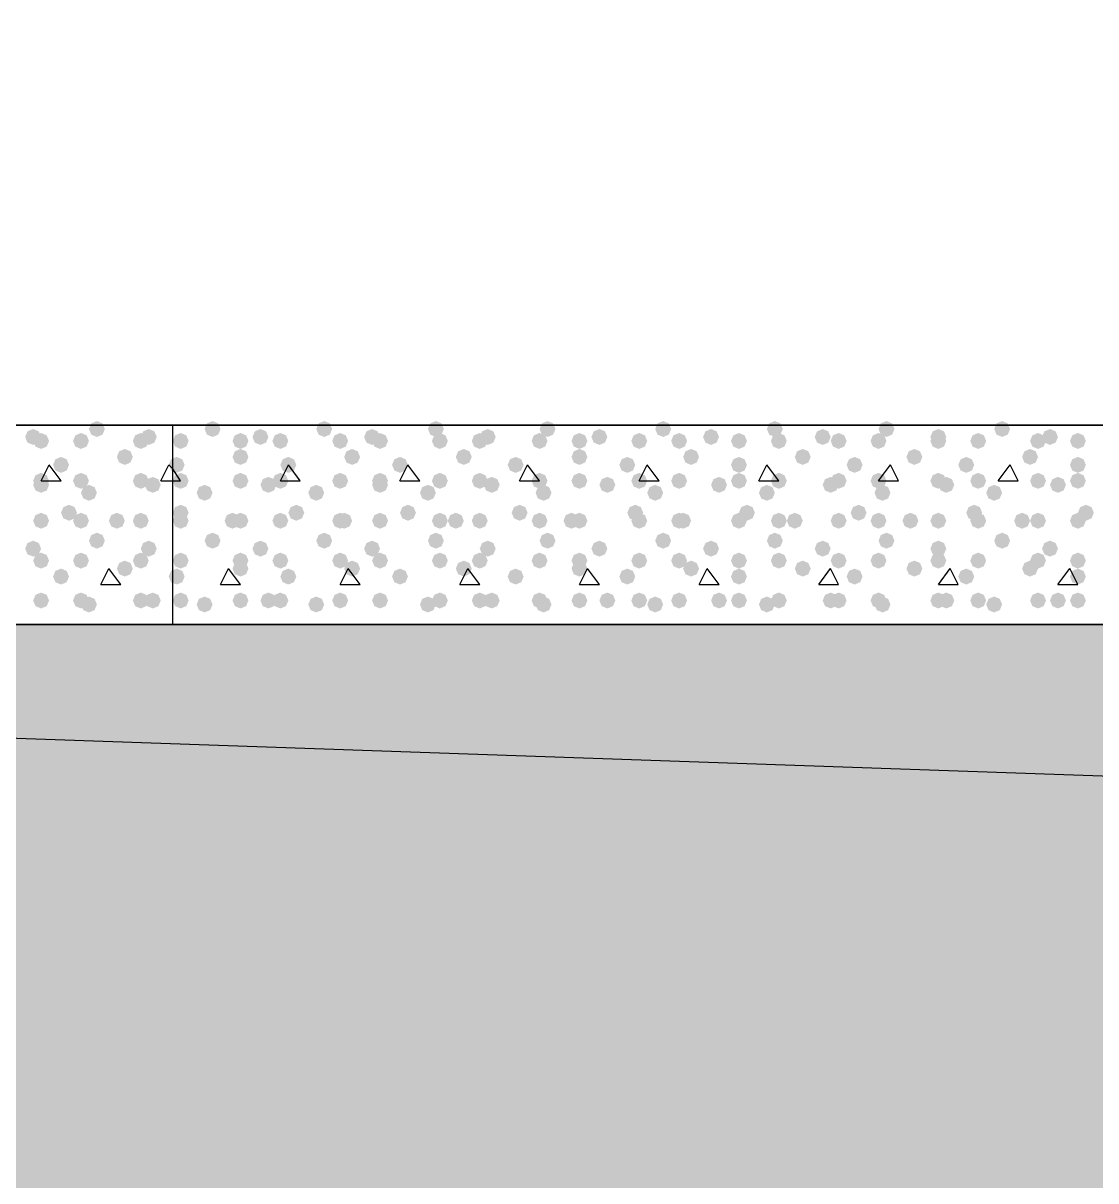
# Model space of a CAD drawing. Header units: millimetres. Extents: x 0 to 420, y 0 to 297.
# Drawn here: x 68.18 to 79.57, y 156.36 to 168.65 of the extents above; entities that cross this region are included whole.
import ezdxf

# ---------------------------------------------------------------- set-up
doc = ezdxf.new("R2010")
doc.units = ezdxf.units.MM
doc.layers.get('0').update_dxf_attribs({"linetype": 'CONTINUOUS'})

msp = doc.modelspace()

# ---------------------------------------------------------------- hatches: boundary and pattern name
at = {"true_color": 0x000007}
for points in [[(69.045667, 164.338), (69.020796, 164.278204), (68.961, 164.253333), (68.901204, 164.278204), (68.876333, 164.338), (68.901204, 164.397796), (68.961, 164.422667), (69.020796, 164.397796)], [(68.368333, 164.253333), (68.343463, 164.193537), (68.283667, 164.168667), (68.223871, 164.193537), (68.199, 164.253333), (68.223871, 164.313129), (68.283667, 164.338), (68.343462, 164.313129)], [(68.453, 164.211), (68.428129, 164.151204), (68.368333, 164.126333), (68.308538, 164.151204), (68.283667, 164.211), (68.308537, 164.270796), (68.368333, 164.295667), (68.428129, 164.270796)], [(68.876333, 164.211), (68.851462, 164.151204), (68.791667, 164.126333), (68.731871, 164.151204), (68.707, 164.211), (68.731871, 164.270796), (68.791667, 164.295667), (68.851462, 164.270796)], [(69.511333, 164.211), (69.486462, 164.151204), (69.426667, 164.126333), (69.366871, 164.151204), (69.342, 164.211), (69.366871, 164.270796), (69.426667, 164.295667), (69.486462, 164.270796)], [(69.596, 164.253333), (69.571129, 164.193537), (69.511333, 164.168667), (69.451537, 164.193537), (69.426667, 164.253333), (69.451537, 164.313129), (69.511333, 164.338), (69.571129, 164.313129)], [(68.664667, 163.957), (68.639796, 163.897204), (68.58, 163.872333), (68.520204, 163.897204), (68.495333, 163.957), (68.520204, 164.016796), (68.58, 164.041667), (68.639796, 164.016796)], [(69.342, 164.041667), (69.317129, 163.981871), (69.257333, 163.957), (69.197538, 163.981871), (69.172667, 164.041667), (69.197537, 164.101462), (69.257333, 164.126333), (69.317129, 164.101463)], [(68.453, 163.787667), (68.428129, 163.727871), (68.368333, 163.703), (68.308538, 163.727871), (68.283667, 163.787667), (68.308537, 163.847462), (68.368333, 163.872333), (68.428129, 163.847463)], [(68.453, 163.745333), (68.428129, 163.685537), (68.368333, 163.660667), (68.308538, 163.685537), (68.283667, 163.745333), (68.308537, 163.805129), (68.368333, 163.83), (68.428129, 163.805129)], [(68.876333, 163.787667), (68.851462, 163.727871), (68.791667, 163.703), (68.731871, 163.727871), (68.707, 163.787667), (68.731871, 163.847462), (68.791667, 163.872333), (68.851462, 163.847463)], [(69.511333, 163.787667), (69.486462, 163.727871), (69.426667, 163.703), (69.366871, 163.727871), (69.342, 163.787667), (69.366871, 163.847462), (69.426667, 163.872333), (69.486462, 163.847463)], [(69.638333, 163.745333), (69.613463, 163.685537), (69.553667, 163.660667), (69.493871, 163.685537), (69.469, 163.745333), (69.493871, 163.805129), (69.553667, 163.83), (69.613462, 163.805129)], [(68.961, 163.660667), (68.936129, 163.600871), (68.876333, 163.576), (68.816537, 163.600871), (68.791667, 163.660667), (68.816537, 163.720462), (68.876333, 163.745333), (68.936129, 163.720463)], [(68.453, 163.364333), (68.428129, 163.304537), (68.368333, 163.279667), (68.308538, 163.304537), (68.283667, 163.364333), (68.308537, 163.424129), (68.368333, 163.449), (68.428129, 163.424129)], [(68.749333, 163.449), (68.724462, 163.389204), (68.664667, 163.364333), (68.604871, 163.389204), (68.58, 163.449), (68.604871, 163.508796), (68.664667, 163.533667), (68.724462, 163.508796)], [(68.876333, 163.364333), (68.851462, 163.304537), (68.791667, 163.279667), (68.731871, 163.304537), (68.707, 163.364333), (68.731871, 163.424129), (68.791667, 163.449), (68.851462, 163.424129)], [(69.257333, 163.364333), (69.232463, 163.304537), (69.172667, 163.279667), (69.112871, 163.304537), (69.088, 163.364333), (69.112871, 163.424129), (69.172667, 163.449), (69.232462, 163.424129)], [(69.511333, 163.364333), (69.486462, 163.304537), (69.426667, 163.279667), (69.366871, 163.304537), (69.342, 163.364333), (69.366871, 163.424129), (69.426667, 163.449), (69.486462, 163.424129)], [(69.045667, 163.152667), (69.020796, 163.092871), (68.961, 163.068), (68.901204, 163.092871), (68.876333, 163.152667), (68.901204, 163.212462), (68.961, 163.237333), (69.020796, 163.212463)], [(68.368333, 163.068), (68.343463, 163.008204), (68.283667, 162.983333), (68.223871, 163.008204), (68.199, 163.068), (68.223871, 163.127796), (68.283667, 163.152667), (68.343462, 163.127796)], [(69.596, 163.068), (69.571129, 163.008204), (69.511333, 162.983333), (69.451537, 163.008204), (69.426667, 163.068), (69.451537, 163.127796), (69.511333, 163.152667), (69.571129, 163.127796)], [(68.453, 162.941), (68.428129, 162.881204), (68.368333, 162.856333), (68.308538, 162.881204), (68.283667, 162.941), (68.308537, 163.000796), (68.368333, 163.025667), (68.428129, 163.000796)], [(68.876333, 162.941), (68.851462, 162.881204), (68.791667, 162.856333), (68.731871, 162.881204), (68.707, 162.941), (68.731871, 163.000796), (68.791667, 163.025667), (68.851462, 163.000796)], [(69.342, 162.856333), (69.317129, 162.796537), (69.257333, 162.771667), (69.197538, 162.796537), (69.172667, 162.856333), (69.197537, 162.916129), (69.257333, 162.941), (69.317129, 162.916129)], [(69.511333, 162.941), (69.486462, 162.881204), (69.426667, 162.856333), (69.366871, 162.881204), (69.342, 162.941), (69.366871, 163.000796), (69.426667, 163.025667), (69.486462, 163.000796)], [(68.664667, 162.771667), (68.639796, 162.711871), (68.58, 162.687), (68.520204, 162.711871), (68.495333, 162.771667), (68.520204, 162.831462), (68.58, 162.856333), (68.639796, 162.831463)], [(68.453, 162.517667), (68.428129, 162.457871), (68.368333, 162.433), (68.308538, 162.457871), (68.283667, 162.517667), (68.308537, 162.577462), (68.368333, 162.602333), (68.428129, 162.577463)], [(68.453, 162.517667), (68.428129, 162.457871), (68.368333, 162.433), (68.308538, 162.457871), (68.283667, 162.517667), (68.308537, 162.577462), (68.368333, 162.602333), (68.428129, 162.577463)], [(68.876333, 162.517667), (68.851462, 162.457871), (68.791667, 162.433), (68.731871, 162.457871), (68.707, 162.517667), (68.731871, 162.577462), (68.791667, 162.602333), (68.851462, 162.577463)], [(69.511333, 162.517667), (69.486462, 162.457871), (69.426667, 162.433), (69.366871, 162.457871), (69.342, 162.517667), (69.366871, 162.577462), (69.426667, 162.602333), (69.486462, 162.577463)], [(69.638333, 162.517667), (69.613463, 162.457871), (69.553667, 162.433), (69.493871, 162.457871), (69.469, 162.517667), (69.493871, 162.577462), (69.553667, 162.602333), (69.613462, 162.577463)], [(68.961, 162.475333), (68.936129, 162.415537), (68.876333, 162.390667), (68.816537, 162.415537), (68.791667, 162.475333), (68.816537, 162.535129), (68.876333, 162.56), (68.936129, 162.535129)]]:
    msp.add_hatch(color=0, dxfattribs=at).paths.add_polyline_path(points, flags=0)
at = {"true_color": 0x000008}
for points in [[(70.273333, 164.338), (70.248463, 164.278204), (70.188667, 164.253333), (70.128871, 164.278204), (70.104, 164.338), (70.128871, 164.397796), (70.188667, 164.422667), (70.248462, 164.397796)], [(71.458667, 164.338), (71.433796, 164.278204), (71.374, 164.253333), (71.314204, 164.278204), (71.289333, 164.338), (71.314204, 164.397796), (71.374, 164.422667), (71.433796, 164.397796)], [(72.644, 164.338), (72.619129, 164.278204), (72.559333, 164.253333), (72.499538, 164.278204), (72.474667, 164.338), (72.499537, 164.397796), (72.559333, 164.422667), (72.619129, 164.397796)], [(73.829333, 164.338), (73.804462, 164.278204), (73.744667, 164.253333), (73.684871, 164.278204), (73.66, 164.338), (73.684871, 164.397796), (73.744667, 164.422667), (73.804462, 164.397796)], [(75.057, 164.338), (75.032129, 164.278204), (74.972333, 164.253333), (74.912538, 164.278204), (74.887667, 164.338), (74.912537, 164.397796), (74.972333, 164.422667), (75.032129, 164.397796)], [(76.242333, 164.338), (76.217463, 164.278204), (76.157667, 164.253333), (76.097871, 164.278204), (76.073, 164.338), (76.097871, 164.397796), (76.157667, 164.422667), (76.217462, 164.397796)], [(77.427667, 164.338), (77.402796, 164.278204), (77.343, 164.253333), (77.283204, 164.278204), (77.258333, 164.338), (77.283204, 164.397796), (77.343, 164.422667), (77.402796, 164.397796)], [(78.655333, 164.338), (78.630463, 164.278204), (78.570667, 164.253333), (78.510871, 164.278204), (78.486, 164.338), (78.510871, 164.397796), (78.570667, 164.422667), (78.630462, 164.397796)], [(69.934667, 164.211), (69.909796, 164.151204), (69.85, 164.126333), (69.790204, 164.151204), (69.765333, 164.211), (69.790204, 164.270796), (69.85, 164.295667), (69.909796, 164.270796)], [(70.569667, 164.211), (70.544796, 164.151204), (70.485, 164.126333), (70.425204, 164.151204), (70.400333, 164.211), (70.425204, 164.270796), (70.485, 164.295667), (70.544796, 164.270796)], [(70.781333, 164.253333), (70.756462, 164.193537), (70.696667, 164.168667), (70.636871, 164.193537), (70.612, 164.253333), (70.636871, 164.313129), (70.696667, 164.338), (70.756462, 164.313129)], [(70.993, 164.211), (70.968129, 164.151204), (70.908333, 164.126333), (70.848537, 164.151204), (70.823667, 164.211), (70.848537, 164.270796), (70.908333, 164.295667), (70.968129, 164.270796)], [(71.628, 164.211), (71.603129, 164.151204), (71.543333, 164.126333), (71.483537, 164.151204), (71.458667, 164.211), (71.483537, 164.270796), (71.543333, 164.295667), (71.603129, 164.270796)], [(71.966667, 164.253333), (71.941796, 164.193537), (71.882, 164.168667), (71.822204, 164.193537), (71.797333, 164.253333), (71.822204, 164.313129), (71.882, 164.338), (71.941796, 164.313129)], [(72.051333, 164.211), (72.026462, 164.151204), (71.966667, 164.126333), (71.906871, 164.151204), (71.882, 164.211), (71.906871, 164.270796), (71.966667, 164.295667), (72.026462, 164.270796)], [(72.686333, 164.211), (72.661462, 164.151204), (72.601667, 164.126333), (72.541871, 164.151204), (72.517, 164.211), (72.541871, 164.270796), (72.601667, 164.295667), (72.661462, 164.270796)], [(73.109667, 164.211), (73.084796, 164.151204), (73.025, 164.126333), (72.965204, 164.151204), (72.940333, 164.211), (72.965204, 164.270796), (73.025, 164.295667), (73.084796, 164.270796)], [(73.194333, 164.253333), (73.169462, 164.193537), (73.109667, 164.168667), (73.049871, 164.193537), (73.025, 164.253333), (73.049871, 164.313129), (73.109667, 164.338), (73.169462, 164.313129)], [(73.744667, 164.211), (73.719796, 164.151204), (73.66, 164.126333), (73.600204, 164.151204), (73.575333, 164.211), (73.600204, 164.270796), (73.66, 164.295667), (73.719796, 164.270796)], [(74.168, 164.211), (74.143129, 164.151204), (74.083333, 164.126333), (74.023537, 164.151204), (73.998667, 164.211), (74.023537, 164.270796), (74.083333, 164.295667), (74.143129, 164.270796)], [(74.379667, 164.253333), (74.354796, 164.193537), (74.295, 164.168667), (74.235204, 164.193537), (74.210333, 164.253333), (74.235204, 164.313129), (74.295, 164.338), (74.354796, 164.313129)], [(74.803, 164.211), (74.778129, 164.151204), (74.718333, 164.126333), (74.658537, 164.151204), (74.633667, 164.211), (74.658537, 164.270796), (74.718333, 164.295667), (74.778129, 164.270796)], [(75.226333, 164.211), (75.201462, 164.151204), (75.141667, 164.126333), (75.081871, 164.151204), (75.057, 164.211), (75.081871, 164.270796), (75.141667, 164.295667), (75.201462, 164.270796)], [(75.565, 164.253333), (75.540129, 164.193537), (75.480333, 164.168667), (75.420538, 164.193537), (75.395667, 164.253333), (75.420537, 164.313129), (75.480333, 164.338), (75.540129, 164.313129)], [(75.861333, 164.211), (75.836462, 164.151204), (75.776667, 164.126333), (75.716871, 164.151204), (75.692, 164.211), (75.716871, 164.270796), (75.776667, 164.295667), (75.836462, 164.270796)], [(76.284667, 164.211), (76.259796, 164.151204), (76.2, 164.126333), (76.140204, 164.151204), (76.115333, 164.211), (76.140204, 164.270796), (76.2, 164.295667), (76.259796, 164.270796)], [(76.750333, 164.253333), (76.725463, 164.193537), (76.665667, 164.168667), (76.605871, 164.193537), (76.581, 164.253333), (76.605871, 164.313129), (76.665667, 164.338), (76.725462, 164.313129)], [(76.919667, 164.211), (76.894796, 164.151204), (76.835, 164.126333), (76.775204, 164.151204), (76.750333, 164.211), (76.775204, 164.270796), (76.835, 164.295667), (76.894796, 164.270796)], [(77.343, 164.211), (77.318129, 164.151204), (77.258333, 164.126333), (77.198538, 164.151204), (77.173667, 164.211), (77.198537, 164.270796), (77.258333, 164.295667), (77.318129, 164.270796)], [(77.978, 164.253333), (77.953129, 164.193537), (77.893333, 164.168667), (77.833537, 164.193537), (77.808667, 164.253333), (77.833537, 164.313129), (77.893333, 164.338), (77.953129, 164.313129)], [(77.978, 164.211), (77.953129, 164.151204), (77.893333, 164.126333), (77.833537, 164.151204), (77.808667, 164.211), (77.833537, 164.270796), (77.893333, 164.295667), (77.953129, 164.270796)], [(78.401333, 164.211), (78.376463, 164.151204), (78.316667, 164.126333), (78.256871, 164.151204), (78.232, 164.211), (78.256871, 164.270796), (78.316667, 164.295667), (78.376462, 164.270796)], [(79.036333, 164.211), (79.011462, 164.151204), (78.951667, 164.126333), (78.891871, 164.151204), (78.867, 164.211), (78.891871, 164.270796), (78.951667, 164.295667), (79.011462, 164.270796)], [(79.163333, 164.253333), (79.138463, 164.193537), (79.078667, 164.168667), (79.018871, 164.193537), (78.994, 164.253333), (79.018871, 164.313129), (79.078667, 164.338), (79.138462, 164.313129)], [(79.459667, 164.211), (79.434796, 164.151204), (79.375, 164.126333), (79.315204, 164.151204), (79.290333, 164.211), (79.315204, 164.270796), (79.375, 164.295667), (79.434796, 164.270796)], [(69.892333, 163.957), (69.867463, 163.897204), (69.807667, 163.872333), (69.747871, 163.897204), (69.723, 163.957), (69.747871, 164.016796), (69.807667, 164.041667), (69.867462, 164.016796)], [(70.569667, 164.041667), (70.544796, 163.981871), (70.485, 163.957), (70.425204, 163.981871), (70.400333, 164.041667), (70.425204, 164.101462), (70.485, 164.126333), (70.544796, 164.101463)], [(71.077667, 163.957), (71.052796, 163.897204), (70.993, 163.872333), (70.933204, 163.897204), (70.908333, 163.957), (70.933204, 164.016796), (70.993, 164.041667), (71.052796, 164.016796)], [(71.755, 164.041667), (71.730129, 163.981871), (71.670333, 163.957), (71.610538, 163.981871), (71.585667, 164.041667), (71.610537, 164.101462), (71.670333, 164.126333), (71.730129, 164.101463)], [(72.263, 163.957), (72.238129, 163.897204), (72.178333, 163.872333), (72.118538, 163.897204), (72.093667, 163.957), (72.118537, 164.016796), (72.178333, 164.041667), (72.238129, 164.016796)], [(72.940333, 164.041667), (72.915463, 163.981871), (72.855667, 163.957), (72.795871, 163.981871), (72.771, 164.041667), (72.795871, 164.101462), (72.855667, 164.126333), (72.915462, 164.101463)], [(73.490667, 163.957), (73.465796, 163.897204), (73.406, 163.872333), (73.346204, 163.897204), (73.321333, 163.957), (73.346204, 164.016796), (73.406, 164.041667), (73.465796, 164.016796)], [(74.168, 164.041667), (74.143129, 163.981871), (74.083333, 163.957), (74.023537, 163.981871), (73.998667, 164.041667), (74.023537, 164.101462), (74.083333, 164.126333), (74.143129, 164.101463)], [(74.676, 163.957), (74.651129, 163.897204), (74.591333, 163.872333), (74.531537, 163.897204), (74.506667, 163.957), (74.531537, 164.016796), (74.591333, 164.041667), (74.651129, 164.016796)], [(75.353333, 164.041667), (75.328463, 163.981871), (75.268667, 163.957), (75.208871, 163.981871), (75.184, 164.041667), (75.208871, 164.101462), (75.268667, 164.126333), (75.328462, 164.101463)], [(75.861333, 163.957), (75.836462, 163.897204), (75.776667, 163.872333), (75.716871, 163.897204), (75.692, 163.957), (75.716871, 164.016796), (75.776667, 164.041667), (75.836462, 164.016796)], [(76.538667, 164.041667), (76.513796, 163.981871), (76.454, 163.957), (76.394204, 163.981871), (76.369333, 164.041667), (76.394204, 164.101462), (76.454, 164.126333), (76.513796, 164.101463)], [(77.089, 163.957), (77.064129, 163.897204), (77.004333, 163.872333), (76.944538, 163.897204), (76.919667, 163.957), (76.944537, 164.016796), (77.004333, 164.041667), (77.064129, 164.016796)], [(77.724, 164.041667), (77.699129, 163.981871), (77.639333, 163.957), (77.579538, 163.981871), (77.554667, 164.041667), (77.579537, 164.101462), (77.639333, 164.126333), (77.699129, 164.101463)], [(78.274333, 163.957), (78.249462, 163.897204), (78.189667, 163.872333), (78.129871, 163.897204), (78.105, 163.957), (78.129871, 164.016796), (78.189667, 164.041667), (78.249462, 164.016796)], [(78.951667, 164.041667), (78.926796, 163.981871), (78.867, 163.957), (78.807204, 163.981871), (78.782333, 164.041667), (78.807204, 164.101462), (78.867, 164.126333), (78.926796, 164.101463)], [(79.459667, 163.957), (79.434796, 163.897204), (79.375, 163.872333), (79.315204, 163.897204), (79.290333, 163.957), (79.315204, 164.016796), (79.375, 164.041667), (79.434796, 164.016796)], [(69.934667, 163.787667), (69.909796, 163.727871), (69.85, 163.703), (69.790204, 163.727871), (69.765333, 163.787667), (69.790204, 163.847462), (69.85, 163.872333), (69.909796, 163.847463)], [(70.569667, 163.787667), (70.544796, 163.727871), (70.485, 163.703), (70.425204, 163.727871), (70.400333, 163.787667), (70.425204, 163.847462), (70.485, 163.872333), (70.544796, 163.847463)], [(70.866, 163.745333), (70.841129, 163.685537), (70.781333, 163.660667), (70.721537, 163.685537), (70.696667, 163.745333), (70.721537, 163.805129), (70.781333, 163.83), (70.841129, 163.805129)], [(70.993, 163.787667), (70.968129, 163.727871), (70.908333, 163.703), (70.848537, 163.727871), (70.823667, 163.787667), (70.848537, 163.847462), (70.908333, 163.872333), (70.968129, 163.847463)], [(71.628, 163.787667), (71.603129, 163.727871), (71.543333, 163.703), (71.483537, 163.727871), (71.458667, 163.787667), (71.483537, 163.847462), (71.543333, 163.872333), (71.603129, 163.847463)], [(72.051333, 163.787667), (72.026462, 163.727871), (71.966667, 163.703), (71.906871, 163.727871), (71.882, 163.787667), (71.906871, 163.847462), (71.966667, 163.872333), (72.026462, 163.847463)], [(72.051333, 163.745333), (72.026462, 163.685537), (71.966667, 163.660667), (71.906871, 163.685537), (71.882, 163.745333), (71.906871, 163.805129), (71.966667, 163.83), (72.026462, 163.805129)], [(72.686333, 163.787667), (72.661462, 163.727871), (72.601667, 163.703), (72.541871, 163.727871), (72.517, 163.787667), (72.541871, 163.847462), (72.601667, 163.872333), (72.661462, 163.847463)], [(73.109667, 163.787667), (73.084796, 163.727871), (73.025, 163.703), (72.965204, 163.727871), (72.940333, 163.787667), (72.965204, 163.847462), (73.025, 163.872333), (73.084796, 163.847463)], [(73.236667, 163.745333), (73.211796, 163.685537), (73.152, 163.660667), (73.092204, 163.685537), (73.067333, 163.745333), (73.092204, 163.805129), (73.152, 163.83), (73.211796, 163.805129)], [(73.744667, 163.787667), (73.719796, 163.727871), (73.66, 163.703), (73.600204, 163.727871), (73.575333, 163.787667), (73.600204, 163.847462), (73.66, 163.872333), (73.719796, 163.847463)], [(74.168, 163.787667), (74.143129, 163.727871), (74.083333, 163.703), (74.023537, 163.727871), (73.998667, 163.787667), (74.023537, 163.847462), (74.083333, 163.872333), (74.143129, 163.847463)], [(74.464333, 163.745333), (74.439462, 163.685537), (74.379667, 163.660667), (74.319871, 163.685537), (74.295, 163.745333), (74.319871, 163.805129), (74.379667, 163.83), (74.439462, 163.805129)], [(74.803, 163.787667), (74.778129, 163.727871), (74.718333, 163.703), (74.658537, 163.727871), (74.633667, 163.787667), (74.658537, 163.847462), (74.718333, 163.872333), (74.778129, 163.847463)], [(75.226333, 163.787667), (75.201462, 163.727871), (75.141667, 163.703), (75.081871, 163.727871), (75.057, 163.787667), (75.081871, 163.847462), (75.141667, 163.872333), (75.201462, 163.847463)], [(75.649667, 163.745333), (75.624796, 163.685537), (75.565, 163.660667), (75.505204, 163.685537), (75.480333, 163.745333), (75.505204, 163.805129), (75.565, 163.83), (75.624796, 163.805129)], [(75.861333, 163.787667), (75.836462, 163.727871), (75.776667, 163.703), (75.716871, 163.727871), (75.692, 163.787667), (75.716871, 163.847462), (75.776667, 163.872333), (75.836462, 163.847463)], [(76.284667, 163.787667), (76.259796, 163.727871), (76.2, 163.703), (76.140204, 163.727871), (76.115333, 163.787667), (76.140204, 163.847462), (76.2, 163.872333), (76.259796, 163.847463)], [(76.835, 163.745333), (76.810129, 163.685537), (76.750333, 163.660667), (76.690538, 163.685537), (76.665667, 163.745333), (76.690537, 163.805129), (76.750333, 163.83), (76.810129, 163.805129)], [(76.919667, 163.787667), (76.894796, 163.727871), (76.835, 163.703), (76.775204, 163.727871), (76.750333, 163.787667), (76.775204, 163.847462), (76.835, 163.872333), (76.894796, 163.847463)], [(77.343, 163.787667), (77.318129, 163.727871), (77.258333, 163.703), (77.198538, 163.727871), (77.173667, 163.787667), (77.198537, 163.847462), (77.258333, 163.872333), (77.318129, 163.847463)], [(77.978, 163.787667), (77.953129, 163.727871), (77.893333, 163.703), (77.833537, 163.727871), (77.808667, 163.787667), (77.833537, 163.847462), (77.893333, 163.872333), (77.953129, 163.847463)], [(78.062667, 163.745333), (78.037796, 163.685537), (77.978, 163.660667), (77.918204, 163.685537), (77.893333, 163.745333), (77.918204, 163.805129), (77.978, 163.83), (78.037796, 163.805129)], [(78.401333, 163.787667), (78.376463, 163.727871), (78.316667, 163.703), (78.256871, 163.727871), (78.232, 163.787667), (78.256871, 163.847462), (78.316667, 163.872333), (78.376462, 163.847463)], [(79.036333, 163.787667), (79.011462, 163.727871), (78.951667, 163.703), (78.891871, 163.727871), (78.867, 163.787667), (78.891871, 163.847462), (78.951667, 163.872333), (79.011462, 163.847463)], [(79.248, 163.745333), (79.223129, 163.685537), (79.163333, 163.660667), (79.103538, 163.685537), (79.078667, 163.745333), (79.103537, 163.805129), (79.163333, 163.83), (79.223129, 163.805129)], [(79.459667, 163.787667), (79.434796, 163.727871), (79.375, 163.703), (79.315204, 163.727871), (79.290333, 163.787667), (79.315204, 163.847462), (79.375, 163.872333), (79.434796, 163.847463)], [(70.188667, 163.660667), (70.163796, 163.600871), (70.104, 163.576), (70.044204, 163.600871), (70.019333, 163.660667), (70.044204, 163.720462), (70.104, 163.745333), (70.163796, 163.720463)], [(71.374, 163.660667), (71.349129, 163.600871), (71.289333, 163.576), (71.229538, 163.600871), (71.204667, 163.660667), (71.229537, 163.720462), (71.289333, 163.745333), (71.349129, 163.720463)], [(72.559333, 163.660667), (72.534462, 163.600871), (72.474667, 163.576), (72.414871, 163.600871), (72.39, 163.660667), (72.414871, 163.720462), (72.474667, 163.745333), (72.534462, 163.720463)], [(73.787, 163.660667), (73.762129, 163.600871), (73.702333, 163.576), (73.642538, 163.600871), (73.617667, 163.660667), (73.642537, 163.720462), (73.702333, 163.745333), (73.762129, 163.720463)], [(74.972333, 163.660667), (74.947463, 163.600871), (74.887667, 163.576), (74.827871, 163.600871), (74.803, 163.660667), (74.827871, 163.720462), (74.887667, 163.745333), (74.947462, 163.720463)], [(76.157667, 163.660667), (76.132796, 163.600871), (76.073, 163.576), (76.013204, 163.600871), (75.988333, 163.660667), (76.013204, 163.720462), (76.073, 163.745333), (76.132796, 163.720463)], [(77.385333, 163.660667), (77.360463, 163.600871), (77.300667, 163.576), (77.240871, 163.600871), (77.216, 163.660667), (77.240871, 163.720462), (77.300667, 163.745333), (77.360462, 163.720463)], [(78.570667, 163.660667), (78.545796, 163.600871), (78.486, 163.576), (78.426204, 163.600871), (78.401333, 163.660667), (78.426204, 163.720462), (78.486, 163.745333), (78.545796, 163.720463)], [(69.934667, 163.449), (69.909796, 163.389204), (69.85, 163.364333), (69.790204, 163.389204), (69.765333, 163.449), (69.790204, 163.508796), (69.85, 163.533667), (69.909796, 163.508796)], [(69.934667, 163.364333), (69.909796, 163.304537), (69.85, 163.279667), (69.790204, 163.304537), (69.765333, 163.364333), (69.790204, 163.424129), (69.85, 163.449), (69.909796, 163.424129)], [(70.485, 163.364333), (70.460129, 163.304537), (70.400333, 163.279667), (70.340538, 163.304537), (70.315667, 163.364333), (70.340537, 163.424129), (70.400333, 163.449), (70.460129, 163.424129)], [(70.569667, 163.364333), (70.544796, 163.304537), (70.485, 163.279667), (70.425204, 163.304537), (70.400333, 163.364333), (70.425204, 163.424129), (70.485, 163.449), (70.544796, 163.424129)], [(70.993, 163.364333), (70.968129, 163.304537), (70.908333, 163.279667), (70.848537, 163.304537), (70.823667, 163.364333), (70.848537, 163.424129), (70.908333, 163.449), (70.968129, 163.424129)], [(71.162333, 163.449), (71.137463, 163.389204), (71.077667, 163.364333), (71.017871, 163.389204), (70.993, 163.449), (71.017871, 163.508796), (71.077667, 163.533667), (71.137462, 163.508796)], [(71.628, 163.364333), (71.603129, 163.304537), (71.543333, 163.279667), (71.483537, 163.304537), (71.458667, 163.364333), (71.483537, 163.424129), (71.543333, 163.449), (71.603129, 163.424129)], [(71.670333, 163.364333), (71.645463, 163.304537), (71.585667, 163.279667), (71.525871, 163.304537), (71.501, 163.364333), (71.525871, 163.424129), (71.585667, 163.449), (71.645462, 163.424129)], [(72.051333, 163.364333), (72.026462, 163.304537), (71.966667, 163.279667), (71.906871, 163.304537), (71.882, 163.364333), (71.906871, 163.424129), (71.966667, 163.449), (72.026462, 163.424129)], [(72.347667, 163.449), (72.322796, 163.389204), (72.263, 163.364333), (72.203204, 163.389204), (72.178333, 163.449), (72.203204, 163.508796), (72.263, 163.533667), (72.322796, 163.508796)], [(72.686333, 163.364333), (72.661462, 163.304537), (72.601667, 163.279667), (72.541871, 163.304537), (72.517, 163.364333), (72.541871, 163.424129), (72.601667, 163.449), (72.661462, 163.424129)], [(72.855667, 163.364333), (72.830796, 163.304537), (72.771, 163.279667), (72.711204, 163.304537), (72.686333, 163.364333), (72.711204, 163.424129), (72.771, 163.449), (72.830796, 163.424129)], [(73.109667, 163.364333), (73.084796, 163.304537), (73.025, 163.279667), (72.965204, 163.304537), (72.940333, 163.364333), (72.965204, 163.424129), (73.025, 163.449), (73.084796, 163.424129)], [(73.533, 163.449), (73.508129, 163.389204), (73.448333, 163.364333), (73.388537, 163.389204), (73.363667, 163.449), (73.388537, 163.508796), (73.448333, 163.533667), (73.508129, 163.508796)], [(73.744667, 163.364333), (73.719796, 163.304537), (73.66, 163.279667), (73.600204, 163.304537), (73.575333, 163.364333), (73.600204, 163.424129), (73.66, 163.449), (73.719796, 163.424129)], [(74.083333, 163.364333), (74.058463, 163.304537), (73.998667, 163.279667), (73.938871, 163.304537), (73.914, 163.364333), (73.938871, 163.424129), (73.998667, 163.449), (74.058462, 163.424129)], [(74.168, 163.364333), (74.143129, 163.304537), (74.083333, 163.279667), (74.023537, 163.304537), (73.998667, 163.364333), (74.023537, 163.424129), (74.083333, 163.449), (74.143129, 163.424129)], [(74.760667, 163.449), (74.735796, 163.389204), (74.676, 163.364333), (74.616204, 163.389204), (74.591333, 163.449), (74.616204, 163.508796), (74.676, 163.533667), (74.735796, 163.508796)], [(74.803, 163.364333), (74.778129, 163.304537), (74.718333, 163.279667), (74.658537, 163.304537), (74.633667, 163.364333), (74.658537, 163.424129), (74.718333, 163.449), (74.778129, 163.424129)], [(75.226333, 163.364333), (75.201462, 163.304537), (75.141667, 163.279667), (75.081871, 163.304537), (75.057, 163.364333), (75.081871, 163.424129), (75.141667, 163.449), (75.201462, 163.424129)], [(75.268667, 163.364333), (75.243796, 163.304537), (75.184, 163.279667), (75.124204, 163.304537), (75.099333, 163.364333), (75.124204, 163.424129), (75.184, 163.449), (75.243796, 163.424129)], [(75.861333, 163.364333), (75.836462, 163.304537), (75.776667, 163.279667), (75.716871, 163.304537), (75.692, 163.364333), (75.716871, 163.424129), (75.776667, 163.449), (75.836462, 163.424129)], [(75.946, 163.449), (75.921129, 163.389204), (75.861333, 163.364333), (75.801537, 163.389204), (75.776667, 163.449), (75.801537, 163.508796), (75.861333, 163.533667), (75.921129, 163.508796)], [(76.284667, 163.364333), (76.259796, 163.304537), (76.2, 163.279667), (76.140204, 163.304537), (76.115333, 163.364333), (76.140204, 163.424129), (76.2, 163.449), (76.259796, 163.424129)], [(76.454, 163.364333), (76.429129, 163.304537), (76.369333, 163.279667), (76.309538, 163.304537), (76.284667, 163.364333), (76.309537, 163.424129), (76.369333, 163.449), (76.429129, 163.424129)], [(76.919667, 163.364333), (76.894796, 163.304537), (76.835, 163.279667), (76.775204, 163.304537), (76.750333, 163.364333), (76.775204, 163.424129), (76.835, 163.449), (76.894796, 163.424129)], [(77.131333, 163.449), (77.106462, 163.389204), (77.046667, 163.364333), (76.986871, 163.389204), (76.962, 163.449), (76.986871, 163.508796), (77.046667, 163.533667), (77.106462, 163.508796)], [(77.343, 163.364333), (77.318129, 163.304537), (77.258333, 163.279667), (77.198538, 163.304537), (77.173667, 163.364333), (77.198537, 163.424129), (77.258333, 163.449), (77.318129, 163.424129)], [(77.681667, 163.364333), (77.656796, 163.304537), (77.597, 163.279667), (77.537204, 163.304537), (77.512333, 163.364333), (77.537204, 163.424129), (77.597, 163.449), (77.656796, 163.424129)], [(77.978, 163.364333), (77.953129, 163.304537), (77.893333, 163.279667), (77.833537, 163.304537), (77.808667, 163.364333), (77.833537, 163.424129), (77.893333, 163.449), (77.953129, 163.424129)], [(78.359, 163.449), (78.334129, 163.389204), (78.274333, 163.364333), (78.214538, 163.389204), (78.189667, 163.449), (78.214537, 163.508796), (78.274333, 163.533667), (78.334129, 163.508796)], [(78.401333, 163.364333), (78.376463, 163.304537), (78.316667, 163.279667), (78.256871, 163.304537), (78.232, 163.364333), (78.256871, 163.424129), (78.316667, 163.449), (78.376462, 163.424129)], [(78.867, 163.364333), (78.842129, 163.304537), (78.782333, 163.279667), (78.722538, 163.304537), (78.697667, 163.364333), (78.722537, 163.424129), (78.782333, 163.449), (78.842129, 163.424129)], [(79.036333, 163.364333), (79.011462, 163.304537), (78.951667, 163.279667), (78.891871, 163.304537), (78.867, 163.364333), (78.891871, 163.424129), (78.951667, 163.449), (79.011462, 163.424129)], [(79.459667, 163.364333), (79.434796, 163.304537), (79.375, 163.279667), (79.315204, 163.304537), (79.290333, 163.364333), (79.315204, 163.424129), (79.375, 163.449), (79.434796, 163.424129)], [(79.544333, 163.449), (79.519462, 163.389204), (79.459667, 163.364333), (79.399871, 163.389204), (79.375, 163.449), (79.399871, 163.508796), (79.459667, 163.533667), (79.519462, 163.508796)], [(70.273333, 163.152667), (70.248463, 163.092871), (70.188667, 163.068), (70.128871, 163.092871), (70.104, 163.152667), (70.128871, 163.212462), (70.188667, 163.237333), (70.248462, 163.212463)], [(71.458667, 163.152667), (71.433796, 163.092871), (71.374, 163.068), (71.314204, 163.092871), (71.289333, 163.152667), (71.314204, 163.212462), (71.374, 163.237333), (71.433796, 163.212463)], [(72.644, 163.152667), (72.619129, 163.092871), (72.559333, 163.068), (72.499538, 163.092871), (72.474667, 163.152667), (72.499537, 163.212462), (72.559333, 163.237333), (72.619129, 163.212463)], [(73.829333, 163.152667), (73.804462, 163.092871), (73.744667, 163.068), (73.684871, 163.092871), (73.66, 163.152667), (73.684871, 163.212462), (73.744667, 163.237333), (73.804462, 163.212463)], [(75.057, 163.152667), (75.032129, 163.092871), (74.972333, 163.068), (74.912538, 163.092871), (74.887667, 163.152667), (74.912537, 163.212462), (74.972333, 163.237333), (75.032129, 163.212463)], [(76.242333, 163.152667), (76.217463, 163.092871), (76.157667, 163.068), (76.097871, 163.092871), (76.073, 163.152667), (76.097871, 163.212462), (76.157667, 163.237333), (76.217462, 163.212463)], [(77.427667, 163.152667), (77.402796, 163.092871), (77.343, 163.068), (77.283204, 163.092871), (77.258333, 163.152667), (77.283204, 163.212462), (77.343, 163.237333), (77.402796, 163.212463)], [(78.655333, 163.152667), (78.630463, 163.092871), (78.570667, 163.068), (78.510871, 163.092871), (78.486, 163.152667), (78.510871, 163.212462), (78.570667, 163.237333), (78.630462, 163.212463)], [(70.781333, 163.068), (70.756462, 163.008204), (70.696667, 162.983333), (70.636871, 163.008204), (70.612, 163.068), (70.636871, 163.127796), (70.696667, 163.152667), (70.756462, 163.127796)], [(71.966667, 163.068), (71.941796, 163.008204), (71.882, 162.983333), (71.822204, 163.008204), (71.797333, 163.068), (71.822204, 163.127796), (71.882, 163.152667), (71.941796, 163.127796)], [(73.194333, 163.068), (73.169462, 163.008204), (73.109667, 162.983333), (73.049871, 163.008204), (73.025, 163.068), (73.049871, 163.127796), (73.109667, 163.152667), (73.169462, 163.127796)], [(74.379667, 163.068), (74.354796, 163.008204), (74.295, 162.983333), (74.235204, 163.008204), (74.210333, 163.068), (74.235204, 163.127796), (74.295, 163.152667), (74.354796, 163.127796)], [(75.565, 163.068), (75.540129, 163.008204), (75.480333, 162.983333), (75.420538, 163.008204), (75.395667, 163.068), (75.420537, 163.127796), (75.480333, 163.152667), (75.540129, 163.127796)], [(76.750333, 163.068), (76.725463, 163.008204), (76.665667, 162.983333), (76.605871, 163.008204), (76.581, 163.068), (76.605871, 163.127796), (76.665667, 163.152667), (76.725462, 163.127796)], [(77.978, 163.068), (77.953129, 163.008204), (77.893333, 162.983333), (77.833537, 163.008204), (77.808667, 163.068), (77.833537, 163.127796), (77.893333, 163.152667), (77.953129, 163.127796)], [(79.163333, 163.068), (79.138463, 163.008204), (79.078667, 162.983333), (79.018871, 163.008204), (78.994, 163.068), (79.018871, 163.127796), (79.078667, 163.152667), (79.138462, 163.127796)], [(69.934667, 162.941), (69.909796, 162.881204), (69.85, 162.856333), (69.790204, 162.881204), (69.765333, 162.941), (69.790204, 163.000796), (69.85, 163.025667), (69.909796, 163.000796)], [(70.569667, 162.941), (70.544796, 162.881204), (70.485, 162.856333), (70.425204, 162.881204), (70.400333, 162.941), (70.425204, 163.000796), (70.485, 163.025667), (70.544796, 163.000796)], [(70.569667, 162.856333), (70.544796, 162.796537), (70.485, 162.771667), (70.425204, 162.796537), (70.400333, 162.856333), (70.425204, 162.916129), (70.485, 162.941), (70.544796, 162.916129)], [(70.993, 162.941), (70.968129, 162.881204), (70.908333, 162.856333), (70.848537, 162.881204), (70.823667, 162.941), (70.848537, 163.000796), (70.908333, 163.025667), (70.968129, 163.000796)], [(71.628, 162.941), (71.603129, 162.881204), (71.543333, 162.856333), (71.483537, 162.881204), (71.458667, 162.941), (71.483537, 163.000796), (71.543333, 163.025667), (71.603129, 163.000796)], [(71.755, 162.856333), (71.730129, 162.796537), (71.670333, 162.771667), (71.610538, 162.796537), (71.585667, 162.856333), (71.610537, 162.916129), (71.670333, 162.941), (71.730129, 162.916129)], [(72.051333, 162.941), (72.026462, 162.881204), (71.966667, 162.856333), (71.906871, 162.881204), (71.882, 162.941), (71.906871, 163.000796), (71.966667, 163.025667), (72.026462, 163.000796)], [(72.686333, 162.941), (72.661462, 162.881204), (72.601667, 162.856333), (72.541871, 162.881204), (72.517, 162.941), (72.541871, 163.000796), (72.601667, 163.025667), (72.661462, 163.000796)], [(72.940333, 162.856333), (72.915463, 162.796537), (72.855667, 162.771667), (72.795871, 162.796537), (72.771, 162.856333), (72.795871, 162.916129), (72.855667, 162.941), (72.915462, 162.916129)], [(73.109667, 162.941), (73.084796, 162.881204), (73.025, 162.856333), (72.965204, 162.881204), (72.940333, 162.941), (72.965204, 163.000796), (73.025, 163.025667), (73.084796, 163.000796)], [(73.744667, 162.941), (73.719796, 162.881204), (73.66, 162.856333), (73.600204, 162.881204), (73.575333, 162.941), (73.600204, 163.000796), (73.66, 163.025667), (73.719796, 163.000796)], [(74.168, 162.941), (74.143129, 162.881204), (74.083333, 162.856333), (74.023537, 162.881204), (73.998667, 162.941), (74.023537, 163.000796), (74.083333, 163.025667), (74.143129, 163.000796)], [(74.168, 162.856333), (74.143129, 162.796537), (74.083333, 162.771667), (74.023537, 162.796537), (73.998667, 162.856333), (74.023537, 162.916129), (74.083333, 162.941), (74.143129, 162.916129)], [(74.803, 162.941), (74.778129, 162.881204), (74.718333, 162.856333), (74.658537, 162.881204), (74.633667, 162.941), (74.658537, 163.000796), (74.718333, 163.025667), (74.778129, 163.000796)], [(75.226333, 162.941), (75.201462, 162.881204), (75.141667, 162.856333), (75.081871, 162.881204), (75.057, 162.941), (75.081871, 163.000796), (75.141667, 163.025667), (75.201462, 163.000796)], [(75.353333, 162.856333), (75.328463, 162.796537), (75.268667, 162.771667), (75.208871, 162.796537), (75.184, 162.856333), (75.208871, 162.916129), (75.268667, 162.941), (75.328462, 162.916129)], [(75.861333, 162.941), (75.836462, 162.881204), (75.776667, 162.856333), (75.716871, 162.881204), (75.692, 162.941), (75.716871, 163.000796), (75.776667, 163.025667), (75.836462, 163.000796)], [(76.284667, 162.941), (76.259796, 162.881204), (76.2, 162.856333), (76.140204, 162.881204), (76.115333, 162.941), (76.140204, 163.000796), (76.2, 163.025667), (76.259796, 163.000796)], [(76.538667, 162.856333), (76.513796, 162.796537), (76.454, 162.771667), (76.394204, 162.796537), (76.369333, 162.856333), (76.394204, 162.916129), (76.454, 162.941), (76.513796, 162.916129)], [(76.919667, 162.941), (76.894796, 162.881204), (76.835, 162.856333), (76.775204, 162.881204), (76.750333, 162.941), (76.775204, 163.000796), (76.835, 163.025667), (76.894796, 163.000796)], [(77.343, 162.941), (77.318129, 162.881204), (77.258333, 162.856333), (77.198538, 162.881204), (77.173667, 162.941), (77.198537, 163.000796), (77.258333, 163.025667), (77.318129, 163.000796)], [(77.724, 162.856333), (77.699129, 162.796537), (77.639333, 162.771667), (77.579538, 162.796537), (77.554667, 162.856333), (77.579537, 162.916129), (77.639333, 162.941), (77.699129, 162.916129)], [(77.978, 162.941), (77.953129, 162.881204), (77.893333, 162.856333), (77.833537, 162.881204), (77.808667, 162.941), (77.833537, 163.000796), (77.893333, 163.025667), (77.953129, 163.000796)], [(78.401333, 162.941), (78.376463, 162.881204), (78.316667, 162.856333), (78.256871, 162.881204), (78.232, 162.941), (78.256871, 163.000796), (78.316667, 163.025667), (78.376462, 163.000796)], [(78.951667, 162.856333), (78.926796, 162.796537), (78.867, 162.771667), (78.807204, 162.796537), (78.782333, 162.856333), (78.807204, 162.916129), (78.867, 162.941), (78.926796, 162.916129)], [(79.036333, 162.941), (79.011462, 162.881204), (78.951667, 162.856333), (78.891871, 162.881204), (78.867, 162.941), (78.891871, 163.000796), (78.951667, 163.025667), (79.011462, 163.000796)], [(79.459667, 162.941), (79.434796, 162.881204), (79.375, 162.856333), (79.315204, 162.881204), (79.290333, 162.941), (79.315204, 163.000796), (79.375, 163.025667), (79.434796, 163.000796)], [(69.892333, 162.771667), (69.867463, 162.711871), (69.807667, 162.687), (69.747871, 162.711871), (69.723, 162.771667), (69.747871, 162.831462), (69.807667, 162.856333), (69.867462, 162.831463)], [(71.077667, 162.771667), (71.052796, 162.711871), (70.993, 162.687), (70.933204, 162.711871), (70.908333, 162.771667), (70.933204, 162.831462), (70.993, 162.856333), (71.052796, 162.831463)], [(72.263, 162.771667), (72.238129, 162.711871), (72.178333, 162.687), (72.118538, 162.711871), (72.093667, 162.771667), (72.118537, 162.831462), (72.178333, 162.856333), (72.238129, 162.831463)], [(73.490667, 162.771667), (73.465796, 162.711871), (73.406, 162.687), (73.346204, 162.711871), (73.321333, 162.771667), (73.346204, 162.831462), (73.406, 162.856333), (73.465796, 162.831463)], [(74.676, 162.771667), (74.651129, 162.711871), (74.591333, 162.687), (74.531537, 162.711871), (74.506667, 162.771667), (74.531537, 162.831462), (74.591333, 162.856333), (74.651129, 162.831463)], [(75.861333, 162.771667), (75.836462, 162.711871), (75.776667, 162.687), (75.716871, 162.711871), (75.692, 162.771667), (75.716871, 162.831462), (75.776667, 162.856333), (75.836462, 162.831463)], [(77.089, 162.771667), (77.064129, 162.711871), (77.004333, 162.687), (76.944538, 162.711871), (76.919667, 162.771667), (76.944537, 162.831462), (77.004333, 162.856333), (77.064129, 162.831463)], [(78.274333, 162.771667), (78.249462, 162.711871), (78.189667, 162.687), (78.129871, 162.711871), (78.105, 162.771667), (78.129871, 162.831462), (78.189667, 162.856333), (78.249462, 162.831463)], [(79.459667, 162.771667), (79.434796, 162.711871), (79.375, 162.687), (79.315204, 162.711871), (79.290333, 162.771667), (79.315204, 162.831462), (79.375, 162.856333), (79.434796, 162.831463)], [(69.934667, 162.517667), (69.909796, 162.457871), (69.85, 162.433), (69.790204, 162.457871), (69.765333, 162.517667), (69.790204, 162.577462), (69.85, 162.602333), (69.909796, 162.577463)], [(70.569667, 162.517667), (70.544796, 162.457871), (70.485, 162.433), (70.425204, 162.457871), (70.400333, 162.517667), (70.425204, 162.577462), (70.485, 162.602333), (70.544796, 162.577463)], [(70.866, 162.517667), (70.841129, 162.457871), (70.781333, 162.433), (70.721537, 162.457871), (70.696667, 162.517667), (70.721537, 162.577462), (70.781333, 162.602333), (70.841129, 162.577463)], [(70.993, 162.517667), (70.968129, 162.457871), (70.908333, 162.433), (70.848537, 162.457871), (70.823667, 162.517667), (70.848537, 162.577462), (70.908333, 162.602333), (70.968129, 162.577463)], [(71.628, 162.517667), (71.603129, 162.457871), (71.543333, 162.433), (71.483537, 162.457871), (71.458667, 162.517667), (71.483537, 162.577462), (71.543333, 162.602333), (71.603129, 162.577463)], [(72.051333, 162.517667), (72.026462, 162.457871), (71.966667, 162.433), (71.906871, 162.457871), (71.882, 162.517667), (71.906871, 162.577462), (71.966667, 162.602333), (72.026462, 162.577463)], [(72.051333, 162.517667), (72.026462, 162.457871), (71.966667, 162.433), (71.906871, 162.457871), (71.882, 162.517667), (71.906871, 162.577462), (71.966667, 162.602333), (72.026462, 162.577463)], [(72.686333, 162.517667), (72.661462, 162.457871), (72.601667, 162.433), (72.541871, 162.457871), (72.517, 162.517667), (72.541871, 162.577462), (72.601667, 162.602333), (72.661462, 162.577463)], [(73.109667, 162.517667), (73.084796, 162.457871), (73.025, 162.433), (72.965204, 162.457871), (72.940333, 162.517667), (72.965204, 162.577462), (73.025, 162.602333), (73.084796, 162.577463)], [(73.236667, 162.517667), (73.211796, 162.457871), (73.152, 162.433), (73.092204, 162.457871), (73.067333, 162.517667), (73.092204, 162.577462), (73.152, 162.602333), (73.211796, 162.577463)], [(73.744667, 162.517667), (73.719796, 162.457871), (73.66, 162.433), (73.600204, 162.457871), (73.575333, 162.517667), (73.600204, 162.577462), (73.66, 162.602333), (73.719796, 162.577463)], [(74.168, 162.517667), (74.143129, 162.457871), (74.083333, 162.433), (74.023537, 162.457871), (73.998667, 162.517667), (74.023537, 162.577462), (74.083333, 162.602333), (74.143129, 162.577463)], [(74.464333, 162.517667), (74.439462, 162.457871), (74.379667, 162.433), (74.319871, 162.457871), (74.295, 162.517667), (74.319871, 162.577462), (74.379667, 162.602333), (74.439462, 162.577463)], [(74.803, 162.517667), (74.778129, 162.457871), (74.718333, 162.433), (74.658537, 162.457871), (74.633667, 162.517667), (74.658537, 162.577462), (74.718333, 162.602333), (74.778129, 162.577463)], [(75.226333, 162.517667), (75.201462, 162.457871), (75.141667, 162.433), (75.081871, 162.457871), (75.057, 162.517667), (75.081871, 162.577462), (75.141667, 162.602333), (75.201462, 162.577463)], [(75.649667, 162.517667), (75.624796, 162.457871), (75.565, 162.433), (75.505204, 162.457871), (75.480333, 162.517667), (75.505204, 162.577462), (75.565, 162.602333), (75.624796, 162.577463)], [(75.861333, 162.517667), (75.836462, 162.457871), (75.776667, 162.433), (75.716871, 162.457871), (75.692, 162.517667), (75.716871, 162.577462), (75.776667, 162.602333), (75.836462, 162.577463)], [(76.284667, 162.517667), (76.259796, 162.457871), (76.2, 162.433), (76.140204, 162.457871), (76.115333, 162.517667), (76.140204, 162.577462), (76.2, 162.602333), (76.259796, 162.577463)], [(76.835, 162.517667), (76.810129, 162.457871), (76.750333, 162.433), (76.690538, 162.457871), (76.665667, 162.517667), (76.690537, 162.577462), (76.750333, 162.602333), (76.810129, 162.577463)], [(76.919667, 162.517667), (76.894796, 162.457871), (76.835, 162.433), (76.775204, 162.457871), (76.750333, 162.517667), (76.775204, 162.577462), (76.835, 162.602333), (76.894796, 162.577463)], [(77.343, 162.517667), (77.318129, 162.457871), (77.258333, 162.433), (77.198538, 162.457871), (77.173667, 162.517667), (77.198537, 162.577462), (77.258333, 162.602333), (77.318129, 162.577463)], [(77.978, 162.517667), (77.953129, 162.457871), (77.893333, 162.433), (77.833537, 162.457871), (77.808667, 162.517667), (77.833537, 162.577462), (77.893333, 162.602333), (77.953129, 162.577463)], [(78.062667, 162.517667), (78.037796, 162.457871), (77.978, 162.433), (77.918204, 162.457871), (77.893333, 162.517667), (77.918204, 162.577462), (77.978, 162.602333), (78.037796, 162.577463)], [(78.401333, 162.517667), (78.376463, 162.457871), (78.316667, 162.433), (78.256871, 162.457871), (78.232, 162.517667), (78.256871, 162.577462), (78.316667, 162.602333), (78.376462, 162.577463)], [(79.036333, 162.517667), (79.011462, 162.457871), (78.951667, 162.433), (78.891871, 162.457871), (78.867, 162.517667), (78.891871, 162.577462), (78.951667, 162.602333), (79.011462, 162.577463)], [(79.248, 162.517667), (79.223129, 162.457871), (79.163333, 162.433), (79.103538, 162.457871), (79.078667, 162.517667), (79.103537, 162.577462), (79.163333, 162.602333), (79.223129, 162.577463)], [(79.459667, 162.517667), (79.434796, 162.457871), (79.375, 162.433), (79.315204, 162.457871), (79.290333, 162.517667), (79.315204, 162.577462), (79.375, 162.602333), (79.434796, 162.577463)], [(70.188667, 162.475333), (70.163796, 162.415537), (70.104, 162.390667), (70.044204, 162.415537), (70.019333, 162.475333), (70.044204, 162.535129), (70.104, 162.56), (70.163796, 162.535129)], [(71.374, 162.475333), (71.349129, 162.415537), (71.289333, 162.390667), (71.229538, 162.415537), (71.204667, 162.475333), (71.229537, 162.535129), (71.289333, 162.56), (71.349129, 162.535129)], [(72.559333, 162.475333), (72.534462, 162.415537), (72.474667, 162.390667), (72.414871, 162.415537), (72.39, 162.475333), (72.414871, 162.535129), (72.474667, 162.56), (72.534462, 162.535129)], [(73.787, 162.475333), (73.762129, 162.415537), (73.702333, 162.390667), (73.642538, 162.415537), (73.617667, 162.475333), (73.642537, 162.535129), (73.702333, 162.56), (73.762129, 162.535129)], [(74.972333, 162.475333), (74.947463, 162.415537), (74.887667, 162.390667), (74.827871, 162.415537), (74.803, 162.475333), (74.827871, 162.535129), (74.887667, 162.56), (74.947462, 162.535129)], [(76.157667, 162.475333), (76.132796, 162.415537), (76.073, 162.390667), (76.013204, 162.415537), (75.988333, 162.475333), (76.013204, 162.535129), (76.073, 162.56), (76.132796, 162.535129)], [(77.385333, 162.475333), (77.360463, 162.415537), (77.300667, 162.390667), (77.240871, 162.415537), (77.216, 162.475333), (77.240871, 162.535129), (77.300667, 162.56), (77.360462, 162.535129)], [(78.570667, 162.475333), (78.545796, 162.415537), (78.486, 162.390667), (78.426204, 162.415537), (78.401333, 162.475333), (78.426204, 162.535129), (78.486, 162.56), (78.545796, 162.535129)]]:
    msp.add_hatch(color=0, dxfattribs=at).paths.add_polyline_path(points, flags=0)
h = msp.add_hatch(color=0, dxfattribs=at)
h.paths.add_polyline_path([(379.518333, 162.263667), (33.401, 162.263667), (379.518333, 150.241)], flags=0)
h.paths.add_polyline_path([(33.401, 162.263667), (379.518333, 150.241), (33.401, 150.241)], flags=0)

# ---------------------------------------------------------------- linework, layer by layer
at = {"color": 0, "true_color": 0x000007}
for points in [[(32.342667, 185.547), (32.342667, 162.263667), (380.576667, 162.263667), (380.576667, 185.547), (218.101333, 185.547), (218.101333, 206.756), (194.775667, 206.756), (194.775667, 185.547)], [(32.342667, 185.547), (32.342667, 162.263667), (380.576667, 162.263667), (380.576667, 185.547), (218.101333, 185.547), (218.101333, 206.756), (194.775667, 206.756), (194.775667, 185.547)], [(67.648667, 164.380333), (67.648667, 162.263667), (69.765333, 162.263667), (69.765333, 164.380333)]]:
    msp.add_lwpolyline(points, close=True, dxfattribs=at)
at = {"color": 0, "true_color": 0x0000fd}
msp.add_lwpolyline([(34.459333, 164.380333), (378.46, 164.380333), (378.46, 183.430333), (215.984667, 183.430333), (215.984667, 204.639333), (196.934667, 204.639333), (196.934667, 183.430333), (34.459333, 183.430333)], close=True, dxfattribs=at)
at = {"color": 0, "true_color": 0x000007}
for points in [[(88.857667, 164.380333), (69.765333, 164.380333)], [(68.368333, 163.787667), (68.453, 163.957)], [(68.58, 163.787667), (68.453, 163.957)], [(69.638333, 163.787667), (69.723, 163.957)], [(69.765333, 163.914667), (69.723, 163.957)], [(68.368333, 163.787667), (68.58, 163.787667)], [(69.638333, 163.787667), (69.765333, 163.787667)], [(69.003333, 162.687), (69.088, 162.856333)], [(69.215, 162.687), (69.088, 162.856333)], [(69.003333, 162.687), (69.215, 162.687)], [(69.765333, 162.263667), (88.857667, 162.263667)]]:
    msp.add_lwpolyline(points, dxfattribs=at)
at = {"color": 0, "true_color": 0x000008}
for points in [[(69.85, 163.787667), (69.765333, 163.914667)], [(70.908333, 163.787667), (70.993, 163.957)], [(71.12, 163.787667), (70.993, 163.957)], [(72.178333, 163.787667), (72.263, 163.957)], [(72.39, 163.787667), (72.263, 163.957)], [(73.448333, 163.787667), (73.533, 163.957)], [(73.66, 163.787667), (73.533, 163.957)], [(74.718333, 163.787667), (74.803, 163.957)], [(74.93, 163.787667), (74.803, 163.957)], [(75.988333, 163.787667), (76.073, 163.957)], [(76.2, 163.787667), (76.073, 163.957)], [(77.258333, 163.787667), (77.385333, 163.957)], [(77.47, 163.787667), (77.385333, 163.957)], [(78.528333, 163.787667), (78.655333, 163.957)], [(78.74, 163.787667), (78.655333, 163.957)], [(69.765333, 163.787667), (69.85, 163.787667)], [(70.908333, 163.787667), (71.12, 163.787667)], [(72.178333, 163.787667), (72.39, 163.787667)], [(73.448333, 163.787667), (73.66, 163.787667)], [(74.718333, 163.787667), (74.93, 163.787667)], [(75.988333, 163.787667), (76.2, 163.787667)], [(77.258333, 163.787667), (77.47, 163.787667)], [(78.528333, 163.787667), (78.74, 163.787667)], [(70.273333, 162.687), (70.358, 162.856333)], [(70.485, 162.687), (70.358, 162.856333)], [(71.543333, 162.687), (71.628, 162.856333)], [(71.755, 162.687), (71.628, 162.856333)], [(72.813333, 162.687), (72.898, 162.856333)], [(73.025, 162.687), (72.898, 162.856333)], [(74.083333, 162.687), (74.168, 162.856333)], [(74.295, 162.687), (74.168, 162.856333)], [(75.353333, 162.687), (75.438, 162.856333)], [(75.565, 162.687), (75.438, 162.856333)], [(76.623333, 162.687), (76.750333, 162.856333)], [(76.835, 162.687), (76.750333, 162.856333)], [(77.893333, 162.687), (78.020333, 162.856333)], [(78.105, 162.687), (78.020333, 162.856333)], [(79.163333, 162.687), (79.290333, 162.856333)], [(79.375, 162.687), (79.290333, 162.856333)], [(70.273333, 162.687), (70.485, 162.687)], [(71.543333, 162.687), (71.755, 162.687)], [(72.813333, 162.687), (73.025, 162.687)], [(74.083333, 162.687), (74.295, 162.687)], [(75.353333, 162.687), (75.565, 162.687)], [(76.623333, 162.687), (76.835, 162.687)], [(77.893333, 162.687), (78.105, 162.687)], [(79.163333, 162.687), (79.375, 162.687)]]:
    msp.add_lwpolyline(points, dxfattribs=at)
for points in [[(379.518333, 162.263667), (33.401, 162.263667), (379.518333, 150.241)], [(33.401, 162.263667), (379.518333, 150.241), (33.401, 150.241)]]:
    msp.add_lwpolyline(points, close=True, dxfattribs=at)

doc.saveas('drawing.dxf')
